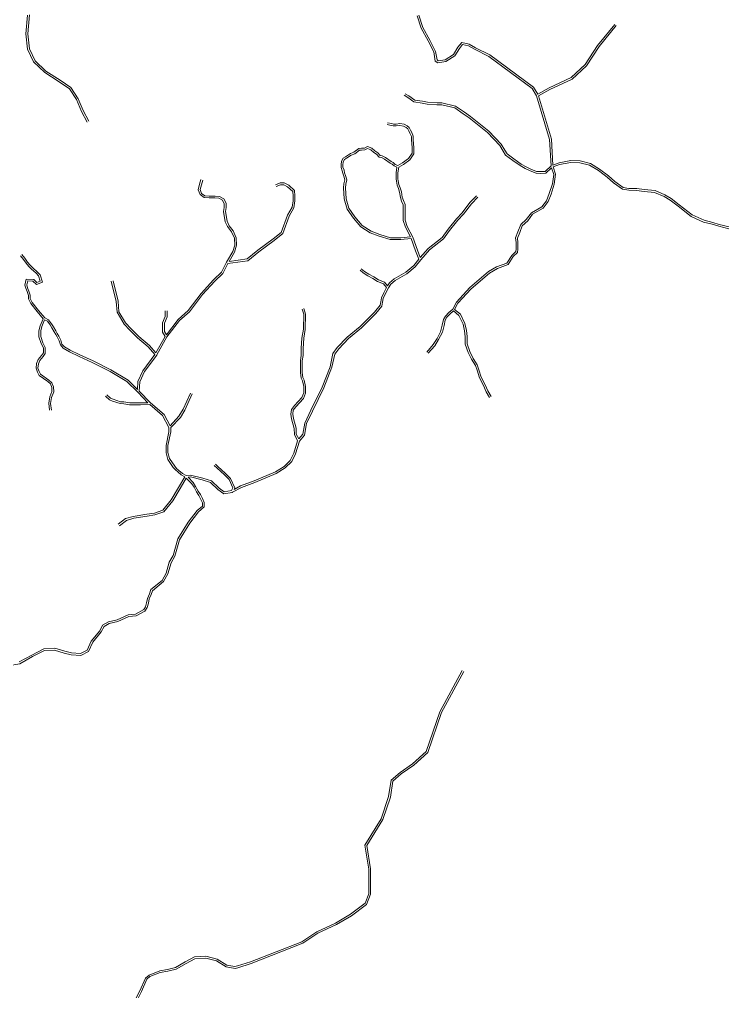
# Model space of a CAD drawing. Header units: millimetres. Extents: x 617885 to 663705, y 7172943 to 7234736.
# Drawn here: x 637033 to 639325, y 7219040 to 7222208 of the extents above; entities that cross this region are included whole.
import ezdxf

# ---------------------------------------------------------------- set-up
doc = ezdxf.new("R2010")
doc.units = ezdxf.units.MM
doc.layers.add('VIAS', color=7, linetype='Continuous', lineweight=5)

msp = doc.modelspace()

# ---------------------------------------------------------------- linework, layer by layer
at = {"layer": 'VIAS', "color": 253}
for points in [[(637254.1, 7221873.4), (637236.2, 7221907.9), (637219.7, 7221946.3), (637196.8, 7221981.3), (637162.9, 7222004.3), (637115.9, 7222034.7), (637079.6, 7222069.6), (637059.9, 7222110.4), (637054.3, 7222160.7), (637060.2, 7222221.9)], [(637066.3, 7222222.4), (637060.3, 7222160.8), (637065.7, 7222112.1), (637084.5, 7222073.2), (637119.7, 7222039.4), (637166.3, 7222009.3), (637201.2, 7221985.6), (637225, 7221949.1), (637241.6, 7221910.5), (637259.4, 7221876.2)], [(638290.8, 7221965.6), (638302.2, 7221958.3), (638321.5, 7221945.1), (638346.9, 7221941.1), (638363.4, 7221938), (638394.3, 7221935.9), (638410.2, 7221935.9), (638454.8, 7221925.3), (638483.4, 7221905.2), (638503.2, 7221891.6), (638530.3, 7221869.7), (638562.8, 7221843.6), (638603.8, 7221800.7), (638615, 7221781.7), (638622.4, 7221769.6), (638644.7, 7221752.9), (638668.4, 7221736.4), (638684.4, 7221727), (638700.4, 7221719.7), (638718.3, 7221712.6), (638731.7, 7221711.9), (638746.7, 7221712.6), (638766, 7221730.3), (638760.9, 7221816.8), (638719, 7221959.1), (638704.7, 7221982.9), (638562.9, 7222086.7), (638516.4, 7222110.5), (638497.1, 7222121.7), (638477.6, 7222126.3), (638467.5, 7222113.5), (638452.7, 7222089.2), (638422.6, 7222070.9), (638397.1, 7222066.5), (638388.8, 7222072), (638383.5, 7222101.8), (638365.1, 7222137.6), (638342.2, 7222179.2), (638329.8, 7222219.3)], [(638335.2, 7222222.1), (638347.7, 7222181.5), (638370.4, 7222140.4), (638389.2, 7222103.7), (638394.3, 7222075.6), (638398.4, 7222072.8), (638420.5, 7222076.6), (638448.4, 7222093.6), (638462.6, 7222116.9), (638475.3, 7222133), (638499.3, 7222127.3), (638519.3, 7222115.7), (638566, 7222091.9), (638709.2, 7221987), (638722.8, 7221964.4), (638759.8, 7221984.7), (638831.3, 7222018.4), (638876.7, 7222060.6), (638917.6, 7222123.3), (638973.4, 7222191.4)], [(639346.5, 7221531.8), (639314.1, 7221539.9), (639292.7, 7221546), (639265.4, 7221553.1), (639226.1, 7221571.2), (639183.5, 7221603.6), (639157.9, 7221624.1), (639137.1, 7221636.5), (639104.9, 7221650), (639069.8, 7221653.1), (639045.2, 7221656.2), (639019.7, 7221657.2), (639001.2, 7221660.1), (638973.4, 7221680), (638953, 7221698.3), (638924.2, 7221719.9), (638894.1, 7221738.6), (638860.7, 7221746.9), (638830.5, 7221748), (638792.1, 7221740.7), (638771.9, 7221733.3), (638766.9, 7221817.8), (638725.3, 7221958.9), (638762.5, 7221979.3), (638834.7, 7222013.4), (638881.3, 7222056.7), (638922.4, 7222119.7), (638978.1, 7222187.6)], [(638287.5, 7221960.5), (638298.9, 7221953.3), (638319.2, 7221939.4), (638345.9, 7221935.1), (638362.7, 7221932), (638394.1, 7221929.9), (638409.5, 7221929.9), (638452.3, 7221919.7), (638479.9, 7221900.3), (638499.6, 7221886.8), (638526.6, 7221865.1), (638558.7, 7221839.2), (638599, 7221797), (638609.8, 7221778.6), (638617.9, 7221765.5), (638641.2, 7221748), (638665.2, 7221731.4), (638681.6, 7221721.7), (638698.1, 7221714.2), (638717, 7221706.6), (638731.7, 7221705.9), (638749.1, 7221706.7), (638767.7, 7221723.7), (638774.7, 7221702.4), (638770.4, 7221672.3), (638760.2, 7221640.1), (638751.5, 7221617), (638735.8, 7221597.1), (638701.8, 7221577.8), (638685.3, 7221555.4), (638667.2, 7221538.9), (638658.1, 7221516), (638650.4, 7221496.1), (638652, 7221480.8), (638652, 7221459), (638650.7, 7221451.3), (638637.8, 7221438.5), (638621.9, 7221413.9), (638588.4, 7221401.1), (638561.7, 7221386.3), (638501.6, 7221334.1), (638457.5, 7221286.8), (638445.4, 7221263.5), (638433, 7221252.3), (638421.5, 7221240.8), (638415.6, 7221229.7), (638411.5, 7221211.2), (638406.1, 7221190.1), (638394.4, 7221167.6), (638381.9, 7221148), (638361.4, 7221123.6)], [(638231.9, 7221865.4), (638245.3, 7221862.6), (638251.8, 7221860.8), (638261.4, 7221860.8), (638273.5, 7221862.4), (638284.9, 7221860.4), (638293.3, 7221855.6), (638298.8, 7221851.6), (638302.9, 7221844.4), (638306.2, 7221837.3), (638311, 7221826.1), (638311, 7221815.3), (638313.3, 7221790.7), (638312.8, 7221772), (638301.2, 7221754.1), (638282, 7221740.4), (638266.6, 7221731.2), (638257.8, 7221735.4), (638251, 7221741.6), (638244.7, 7221744.5), (638226.2, 7221757.3), (638215.6, 7221763.2), (638209.3, 7221764.8), (638201.2, 7221773.4), (638192.1, 7221779.1), (638181.8, 7221787.7), (638167.8, 7221793.5), (638157.5, 7221788.7), (638148, 7221788.1), (638139.7, 7221787.5), (638123, 7221774.8), (638111.9, 7221770.4), (638095.9, 7221760.1), (638088, 7221755.2), (638082.8, 7221745.6), (638081.6, 7221733.6), (638081.6, 7221725.6), (638085.7, 7221714.6), (638087.3, 7221706.9), (638090.2, 7221697.2), (638093.9, 7221684.5), (638090.6, 7221672.1), (638089.8, 7221658.8), (638091.9, 7221622.6), (638101.5, 7221589.6), (638121.8, 7221560.6), (638146.5, 7221531.5), (638176.5, 7221512.6), (638206.1, 7221501), (638241.7, 7221490.1), (638276.6, 7221490.1), (638310.3, 7221493.4), (638324.6, 7221453.9), (638335.5, 7221426.8), (638318.8, 7221405.6), (638292.7, 7221383.6), (638254.3, 7221362.3), (638239, 7221349.5), (638232.7, 7221339.6), (638223, 7221351.1), (638203.1, 7221359.6), (638188.4, 7221368.4), (638171.9, 7221377.2), (638157.5, 7221386.5), (638147.6, 7221395.1)], [(638233.1, 7221871.2), (638246.7, 7221868.4), (638252.6, 7221866.8), (638261, 7221866.8), (638273.6, 7221868.5), (638287, 7221866.1), (638296.5, 7221860.7), (638303.4, 7221855.7), (638308.3, 7221847.2), (638311.7, 7221839.7), (638317, 7221827.3), (638317, 7221815.6), (638319.3, 7221790.8), (638318.7, 7221770.2), (638305.6, 7221749.9), (638285.3, 7221735.4), (638269.6, 7221726), (638267.1, 7221707.8), (638267.1, 7221688.6), (638267.7, 7221681.6), (638269.8, 7221669.5), (638274, 7221659.1), (638278.3, 7221646.1), (638281.1, 7221628.4), (638284.6, 7221618.1), (638290.4, 7221604.3), (638290.4, 7221553.2), (638297.3, 7221533.4), (638315, 7221498), (638315.1, 7221497.7), (638330.2, 7221456), (638339.9, 7221432), (638365.5, 7221461.3), (638411.1, 7221497), (638430.7, 7221523.9), (638457.3, 7221557.9), (638476.2, 7221576.9), (638501.8, 7221610.6), (638522.5, 7221633)], [(638263.5, 7221726.1), (638261.1, 7221708.2), (638261.1, 7221688.4), (638261.8, 7221680.8), (638264, 7221667.9), (638268.3, 7221657.1), (638272.5, 7221644.6), (638275.3, 7221627), (638278.9, 7221616), (638284.4, 7221603), (638284.4, 7221552.2), (638291.7, 7221531.1), (638307.7, 7221499.2), (638276.3, 7221496.1), (638242.6, 7221496.1), (638208.1, 7221506.7), (638179.2, 7221518), (638150.5, 7221536.1), (638126.6, 7221564.2), (638107, 7221592.3), (638097.9, 7221623.6), (638095.8, 7221658.8), (638096.6, 7221671.2), (638100.1, 7221684.6), (638095.9, 7221698.9), (638093.1, 7221708.3), (638091.4, 7221716.3), (638087.6, 7221726.7), (638087.6, 7221733.3), (638088.7, 7221743.8), (638092.5, 7221751), (638099.1, 7221755.1), (638114.7, 7221765), (638126, 7221769.6), (638142, 7221781.6), (638148.4, 7221782.1), (638159, 7221782.7), (638167.9, 7221786.9), (638178.6, 7221782.5), (638188.6, 7221774.3), (638197.4, 7221768.7), (638206.2, 7221759.4), (638213.4, 7221757.6), (638223, 7221752.2), (638241.7, 7221739.3), (638247.7, 7221736.5), (638254.4, 7221730.4), (638263.5, 7221726.1)], [(638570.4, 7220978.4), (638559.7, 7220997.1), (638550.7, 7221016.8), (638538.2, 7221041.8), (638530.9, 7221066.3), (638525, 7221082.3), (638512.1, 7221103.2), (638501.5, 7221125), (638492.5, 7221150), (638492.5, 7221173.9), (638490.3, 7221193.5), (638485.2, 7221216.9), (638470.5, 7221247), (638451.6, 7221262.4), (638462.4, 7221283.3), (638505.7, 7221329.8), (638565.2, 7221381.3), (638590.9, 7221395.6), (638625.9, 7221409), (638642.5, 7221434.7), (638656.3, 7221448.4), (638658, 7221458.5), (638658, 7221481.1), (638656.5, 7221495.3), (638663.7, 7221513.8), (638672.3, 7221535.4), (638689.8, 7221551.4), (638705.8, 7221573.3), (638739.8, 7221592.5), (638756.8, 7221614), (638765.8, 7221638.1), (638776.3, 7221671), (638780.9, 7221703), (638772.9, 7221727.3), (638793.7, 7221734.9), (638830.9, 7221741.9), (638859.9, 7221740.9), (638891.7, 7221733), (638920.8, 7221714.9), (638949.2, 7221693.7), (638969.6, 7221675.3), (638998.9, 7221654.4), (639019.2, 7221651.2), (639044.7, 7221650.2), (639069.1, 7221647.1), (639103.4, 7221644.1), (639134.4, 7221631.1), (639154.5, 7221619.1), (639179.8, 7221598.8), (639223, 7221566), (639263.3, 7221547.4), (639291.1, 7221540.2), (639312.5, 7221534.1), (639345.5, 7221525.8)], [(637868.4, 7221669.1), (637883.3, 7221674.8), (637896.7, 7221674.8), (637911, 7221667.7), (637929.8, 7221650), (637931, 7221633.3), (637931, 7221616.5), (637927.6, 7221593.6), (637912, 7221566.9), (637891.9, 7221510.1), (637863.6, 7221487.5), (637813.7, 7221450.6), (637778.1, 7221421.4), (637712.6, 7221412.8), (637696.8, 7221380), (637670.3, 7221354.7), (637630.4, 7221311.2), (637587.8, 7221254.9), (637555.3, 7221226.1), (637514.3, 7221172.8), (637481, 7221114.2), (637480.8, 7221113.9), (637441, 7221060), (637425.6, 7221026.9), (637424.1, 7220996.4), (637461, 7220958), (637504.8, 7220920.6), (637524.2, 7220883.8), (637553.1, 7220914.4), (637566.8, 7220937.5), (637591.2, 7220990.2)], [(637514.8, 7221258.2), (637514.8, 7221238.8), (637506.1, 7221217.6), (637506.1, 7221190.3), (637512.2, 7221179.8), (637550.9, 7221230.2), (637583.4, 7221259), (637625.8, 7221315), (637666, 7221358.9), (637691.9, 7221383.6), (637707.9, 7221416.8), (637708, 7221417.1), (637728.8, 7221451.4), (637735.2, 7221472.6), (637734.1, 7221494.7), (637724.6, 7221515.9), (637711.3, 7221532.4), (637704.4, 7221548.6), (637698.7, 7221581.4), (637701, 7221594.9), (637701, 7221607.1), (637695.1, 7221618.8), (637683.3, 7221624.8), (637670.7, 7221625.8), (637652, 7221625.8), (637635.6, 7221627), (637622, 7221636.8), (637615.8, 7221652.9), (637620.5, 7221670.4), (637624.9, 7221685.9)], [(637630.7, 7221684.2), (637626.3, 7221668.8), (637622.1, 7221653.2), (637627, 7221640.6), (637637.7, 7221632.8), (637652.2, 7221631.8), (637671, 7221631.8), (637684.9, 7221630.6), (637699.6, 7221623.3), (637707, 7221608.6), (637707, 7221594.4), (637704.8, 7221581.4), (637710.2, 7221550.3), (637716.5, 7221535.5), (637729.7, 7221519), (637740, 7221496.1), (637741.2, 7221471.9), (637734.3, 7221449), (637716.4, 7221419.3), (637775.6, 7221427.1), (637810, 7221455.4), (637859.9, 7221492.3), (637886.8, 7221513.7), (637906.5, 7221569.4), (637921.8, 7221595.6), (637925, 7221616.9), (637925, 7221633.1), (637924, 7221647.3), (637907.5, 7221662.7), (637895.3, 7221668.8), (637884.4, 7221668.8), (637870.6, 7221663.5)], [(638526.9, 7221628.9), (638506.4, 7221606.8), (638480.8, 7221572.9), (638461.8, 7221553.9), (638435.5, 7221520.3), (638415.5, 7221492.8), (638369.6, 7221456.9), (638341.2, 7221424.4), (638323.2, 7221401.4), (638296.1, 7221378.6), (638257.8, 7221357.4), (638243.6, 7221345.5), (638235.7, 7221333), (638226.9, 7221314.3), (638218.8, 7221298.8), (638217.1, 7221286.2), (638214.6, 7221273.6), (638195.3, 7221249.6), (638147.9, 7221202.6), (638105.9, 7221168.3), (638073.8, 7221134.3), (638060.9, 7221116.9), (638051.5, 7221074.4), (638025.9, 7221007), (637988.9, 7220931.2), (637968.8, 7220890.5), (637962.8, 7220853.2), (637945.6, 7220833.6), (637933.6, 7220791.7), (637920.9, 7220767), (637899.4, 7220746.4), (637870.4, 7220727.6), (637800.3, 7220698.5), (637756.7, 7220682.5), (637728.1, 7220666.7), (637727.1, 7220666.4), (637699.5, 7220661.5), (637680.2, 7220675.8), (637655.9, 7220698.3), (637629.4, 7220707.3), (637590.6, 7220716.8), (637582.9, 7220715.8), (637599.4, 7220698.5), (637607.7, 7220686), (637615.9, 7220670.7), (637623, 7220659.5), (637630.2, 7220646.1), (637635.6, 7220633.2), (637635.6, 7220619), (637617.5, 7220603.1), (637588.3, 7220565.8), (637555.1, 7220512.3), (637540.1, 7220458.2), (637527.4, 7220436.3), (637517, 7220400.6), (637502.8, 7220375.7), (637467.2, 7220345.9), (637462.9, 7220333.9), (637456.1, 7220319.1), (637453.8, 7220305.6), (637450.2, 7220291.2), (637442.6, 7220279.7), (637413.7, 7220264.1), (637389.4, 7220261.8), (637353.9, 7220245.8), (637326.3, 7220238.9), (637309, 7220229.2), (637300.1, 7220212.4), (637272.5, 7220177.9), (637258.5, 7220148), (637233.9, 7220135.2), (637201.7, 7220137.1), (637179.3, 7220142.7), (637147.7, 7220152.6), (637115, 7220150.9), (637076.2, 7220131.1), (637034.6, 7220108), (636996.7, 7220101.3)], [(637036.6, 7221437.7), (637046.5, 7221425.6), (637054.9, 7221413.3), (637064.3, 7221402.3), (637072.9, 7221393.8), (637087.4, 7221380.8), (637095.3, 7221372.2), (637101.1, 7221354.8), (637090.2, 7221350.5), (637080.1, 7221360.6), (637055.7, 7221361.5), (637051.1, 7221342.2), (637054.5, 7221331.4), (637058.3, 7221320.7), (637062.8, 7221308.1), (637062.8, 7221297.2), (637070.1, 7221281.7), (637091.2, 7221255.9), (637110.7, 7221232), (637100.5, 7221209.3), (637096.6, 7221193.4), (637096.6, 7221173.7), (637104.4, 7221152), (637111.3, 7221137), (637111.3, 7221120.8), (637105.5, 7221112.3), (637094.7, 7221099.3), (637089.4, 7221086.4), (637087.5, 7221070.7), (637091.9, 7221058.3), (637097.7, 7221047.7), (637125.5, 7221027.4), (637134.3, 7221019.9), (637138.6, 7221008.7), (637139, 7220995.1), (637132.5, 7220977.4), (637129.1, 7220956.8), (637131.5, 7220934.1)], [(637332.7, 7221354.9), (637348.9, 7221288.9), (637351.4, 7221253.5), (637374.4, 7221215.1), (637392.7, 7221194.9), (637418.7, 7221170), (637453.4, 7221140.3), (637474.5, 7221115.5), (637435.9, 7221063), (637419.7, 7221028.3), (637418.4, 7221002), (637387.3, 7221032.3), (637331.5, 7221065.3), (637273.3, 7221095.5), (637230.4, 7221114.9), (637199.1, 7221129.4), (637179.8, 7221140.6), (637172.1, 7221149.7), (637168.3, 7221162.3), (637162, 7221175.7), (637156.6, 7221184.2), (637152, 7221192.6), (637144.3, 7221205.7), (637138.1, 7221215.8), (637128.4, 7221228.7), (637116.1, 7221234.9), (637095.8, 7221259.6), (637075.2, 7221285), (637068.8, 7221298.6), (637068.8, 7221309.2), (637064, 7221322.7), (637060.2, 7221333.3), (637057.4, 7221342.4), (637060.4, 7221355.3), (637077.5, 7221354.7), (637088.8, 7221343.4), (637108.6, 7221351.3), (637100.6, 7221375.3), (637091.6, 7221385.1), (637077, 7221398.1), (637068.7, 7221406.4), (637059.7, 7221416.9), (637051.3, 7221429.2), (637041.2, 7221441.5)], [(638143.6, 7221390.6), (638153.9, 7221381.6), (638168.9, 7221372), (638185.5, 7221363.1), (638200.4, 7221354.2), (638219.4, 7221346.2), (638229.5, 7221334), (638221.5, 7221316.9), (638213, 7221300.6), (638211.2, 7221287.2), (638209, 7221276.2), (638190.9, 7221253.6), (638143.8, 7221207.1), (638101.8, 7221172.7), (638069.2, 7221138.2), (638055.3, 7221119.4), (638045.7, 7221076.1), (638020.4, 7221009.4), (637983.5, 7220933.9), (637963, 7220892.4), (637957.1, 7220855.9), (637943.6, 7220840.4), (637935.6, 7220856.3), (637934.8, 7220876), (637926.2, 7220907.7), (637924.2, 7220921.2), (637925.7, 7220934), (637934.5, 7220945.2), (637958.7, 7220972.2), (637966.2, 7220989.3), (637966.2, 7221011.7), (637961.7, 7221032.4), (637956.9, 7221040.3), (637954.9, 7221057.2), (637954.9, 7221095.4), (637957.6, 7221112.5), (637957.6, 7221135.7), (637960.1, 7221168.6), (637964.8, 7221197.7), (637966.2, 7221247.7), (637960.7, 7221265.7)], [(637338.5, 7221356.3), (637354.8, 7221289.9), (637357.3, 7221255.3), (637379.3, 7221218.7), (637397.1, 7221199.1), (637422.7, 7221174.4), (637457.6, 7221144.6), (637477.9, 7221120.8), (637508.4, 7221174.5), (637500.1, 7221188.7), (637500.1, 7221218.8), (637508.8, 7221240), (637508.8, 7221258.2)], [(637672.3, 7220758.5), (637681.5, 7220749.7), (637704.4, 7220729.5), (637721.7, 7220711.9), (637735.1, 7220681.1), (637732.9, 7220676.3), (637754.2, 7220688), (637798.1, 7220704.1), (637867.6, 7220732.9), (637895.7, 7220751.1), (637916, 7220770.6), (637928, 7220793.9), (637939.7, 7220834.8), (637929.7, 7220854.8), (637928.8, 7220875.1), (637920.3, 7220906.5), (637918.1, 7220921.1), (637920, 7220936.4), (637929.9, 7220949.1), (637953.6, 7220975.5), (637960.2, 7220990.6), (637960.2, 7221011.1), (637956, 7221030.1), (637951.1, 7221038.3), (637948.9, 7221056.8), (637948.9, 7221095.8), (637951.6, 7221113), (637951.6, 7221135.9), (637954.1, 7221169.3), (637958.8, 7221198.3), (637960.2, 7221246.9), (637954.9, 7221263.9)], [(637137.5, 7220934.7), (637135.1, 7220956.6), (637138.3, 7220975.8), (637145.1, 7220994.1), (637144.6, 7221009.9), (637139.4, 7221023.4), (637129.2, 7221032.1), (637102.3, 7221051.7), (637097.4, 7221060.7), (637093.6, 7221071.4), (637095.2, 7221084.8), (637099.9, 7221096.2), (637110.3, 7221108.7), (637117.3, 7221119), (637117.3, 7221138.3), (637109.9, 7221154.2), (637102.6, 7221174.7), (637102.6, 7221192.7), (637106.2, 7221207.3), (637115.6, 7221228.4), (637124.5, 7221224), (637133.2, 7221212.4), (637139.2, 7221202.6), (637146.8, 7221189.6), (637151.5, 7221181.2), (637156.8, 7221172.8), (637162.7, 7221160.2), (637166.7, 7221146.8), (637175.9, 7221135.9), (637196.4, 7221124.1), (637227.9, 7221109.5), (637270.7, 7221090.1), (637328.6, 7221060.1), (637383.6, 7221027.5), (637419, 7220993.1), (637452.1, 7220958.6), (637428.1, 7220958), (637392.9, 7220958), (637374.1, 7220961.2), (637363.2, 7220961.9), (637339.2, 7220969.7), (637330.3, 7220973.4), (637318.1, 7220984.1)], [(638366, 7221119.8), (638386.7, 7221144.5), (638399.6, 7221164.6), (638411.7, 7221188), (638417.4, 7221209.8), (638421.2, 7221227.6), (638426.4, 7221237.2), (638437.1, 7221247.9), (638447.9, 7221257.7), (638465.6, 7221243.2), (638479.5, 7221214.9), (638484.4, 7221192.5), (638486.5, 7221173.6), (638486.5, 7221149), (638496, 7221122.7), (638506.8, 7221100.3), (638519.6, 7221079.7), (638525.2, 7221064.4), (638532.6, 7221039.5), (638545.3, 7221014.2), (638554.3, 7220994.4), (638565.2, 7220975.4)], [(637314.1, 7220979.6), (637327.1, 7220968.2), (637337.2, 7220964), (637362.1, 7220956), (637373.4, 7220955.2), (637392.4, 7220952), (637428.2, 7220952), (637457.9, 7220952.8), (637500, 7220916.8), (637520.5, 7220878), (637520.5, 7220864), (637511.1, 7220819.5), (637511.1, 7220795.6), (637517, 7220774), (637534.6, 7220747.9), (637541.6, 7220739.7), (637549.3, 7220733.1), (637561, 7220723.4), (637572.5, 7220716.9), (637551.5, 7220681.9), (637528.4, 7220642.5), (637500.7, 7220608), (637473.5, 7220598.9), (637449, 7220594.9), (637404.4, 7220587.7), (637379.5, 7220580.8), (637355.7, 7220562.5)], [(637596.7, 7220987.7), (637572.2, 7220934.7), (637557.9, 7220910.7), (637526.5, 7220877.5), (637526.5, 7220863.4), (637517.1, 7220818.9), (637517.1, 7220796.4), (637522.5, 7220776.6), (637539.4, 7220751.6), (637545.8, 7220744), (637553.1, 7220737.7), (637564.4, 7220728.3), (637577.3, 7220721.1), (637590.9, 7220722.9), (637631.1, 7220713.1), (637659.1, 7220703.6), (637684, 7220680.5), (637701, 7220667.9), (637724.5, 7220672), (637728.5, 7220681.1), (637716.6, 7220708.5), (637700.3, 7220725.1), (637677.4, 7220745.3), (637668.1, 7220754.2)], [(637032.6, 7220113.7), (637073.4, 7220136.4), (637113.4, 7220156.8), (637148.5, 7220158.7), (637181, 7220148.5), (637202.6, 7220143.1), (637232.6, 7220141.3), (637253.9, 7220152.4), (637267.3, 7220181.1), (637295, 7220215.7), (637304.6, 7220233.5), (637324.1, 7220244.5), (637351.9, 7220251.5), (637387.8, 7220267.7), (637411.9, 7220270), (637438.4, 7220284.3), (637444.6, 7220293.6), (637447.9, 7220306.8), (637450.3, 7220320.9), (637457.3, 7220336.1), (637462.1, 7220349.5), (637498.1, 7220379.6), (637511.5, 7220403), (637521.8, 7220438.7), (637534.5, 7220460.5), (637549.5, 7220514.7), (637583.4, 7220569.2), (637613.1, 7220607.2), (637629.6, 7220621.7), (637629.6, 7220632), (637624.8, 7220643.5), (637617.8, 7220656.5), (637610.7, 7220667.7), (637602.6, 7220682.9), (637594.7, 7220694.7), (637577.2, 7220713), (637556.7, 7220678.8), (637533.4, 7220639.1), (637504.2, 7220602.9), (637474.9, 7220593.1), (637450, 7220589), (637405.7, 7220581.9), (637382.2, 7220575.3), (637359.4, 7220557.8)], [(638476.5, 7220085.4), (638403.3, 7219951.3), (638358.8, 7219822), (638314.9, 7219782.1), (638274.3, 7219753.7), (638244.9, 7219728.5), (638236.7, 7219674.9), (638212.5, 7219602.5), (638159.3, 7219516.6), (638171.6, 7219438.7), (638171.6, 7219358.3), (638159.9, 7219327.2), (638112, 7219291.3), (638063.6, 7219263), (638002.6, 7219234.6), (637953.9, 7219202.2), (637786.9, 7219136.7), (637744.1, 7219123.1), (637735.7, 7219121.1), (637709.8, 7219125.4), (637678.2, 7219145.7), (637641, 7219154.9), (637603.7, 7219152.6), (637573.7, 7219136.4), (637542.3, 7219118.5), (637515.6, 7219111.9), (637490.5, 7219107.3), (637455.9, 7219093.5), (637443.7, 7219083.7), (637425.3, 7219042.4), (637398, 7218987.8)], [(638481.8, 7220082.6), (638408.8, 7219948.9), (638364, 7219818.6), (638318.6, 7219777.4), (638278, 7219748.9), (638250.5, 7219725.4), (638242.5, 7219673.5), (638218, 7219599.9), (638165.6, 7219515.4), (638177.6, 7219439.1), (638177.6, 7219357.2), (638164.9, 7219323.4), (638115.4, 7219286.3), (638066.4, 7219257.7), (638005.5, 7219229.4), (637956.7, 7219196.8), (637788.9, 7219131), (637745.7, 7219117.4), (637736, 7219114.9), (637707.6, 7219119.7), (637675.8, 7219140.1), (637640.5, 7219148.9), (637605.4, 7219146.7), (637576.6, 7219131.2), (637544.6, 7219112.9), (637516.9, 7219106), (637492.2, 7219101.5), (637458.9, 7219088.2), (637448.5, 7219079.9), (637430.7, 7219039.8), (637403.7, 7218985.8)]]:
    msp.add_lwpolyline(points, dxfattribs=at)

doc.saveas('drawing.dxf')
